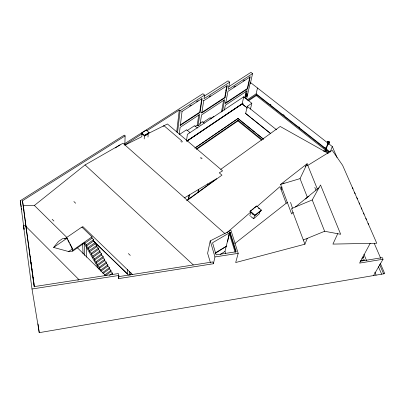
<?xml version="1.0" encoding="UTF-8"?>
<svg xmlns="http://www.w3.org/2000/svg" width="405" height="405" viewBox="0 0 405 405"><rect width="100%" height="100%" fill="white"/><g stroke="black" fill="none" stroke-linecap="round" stroke-linejoin="round"><path stroke-width="0.61" d="M112.479 274.327L112.494 273.122L110.935 271.598L110.945 270.388L109.385 268.859L109.396 267.639L107.831 266.115L107.836 264.885L106.272 263.361L106.272 262.121L104.708 260.597L104.708 259.352L103.143 257.828L103.133 256.567L101.569 255.044L101.559 253.778L99.989 252.254L99.974 250.978L98.405 249.46L98.385 248.169L96.82 246.65L96.795 245.354L95.226 243.835L95.195 242.529L93.626 241.005L93.595 239.694L92.021 238.17L91.986 236.849L81.876 227.068L64.658 238.879M307.263 238.368L304.909 244.2L235.68 262.541L238.196 253.348L230.961 230.364L210.23 240.864L214.959 256.937L213.415 263.741L118.751 278.584L118.837 275.471L118.437 273.557L34.116 286.629L23.232 205.654L34.374 205.467L85.06 164.936L122.973 143.228L225.15 233.827M77.831 280.179L78.975 279.673L25.874 226.37L23.414 225.19L24.098 229.417L20.25 200.753L124.259 135.133L125.125 135.893L124.841 144.879L142.003 133.898M127.428 274.008L127.636 269.563M327.751 143.502L325.033 151.156M129.286 275.02L129.473 271.34M130.896 272.631L130.795 274.474L130.025 275.056M141.664 133.554L141.694 133.048L146.291 130.111L149.02 132.47L148.984 132.977L144.393 135.928L141.664 133.554L142.039 133.311L141.836 136.713L124.831 145.167M144.2 138.93L144.428 135.386M146.159 134.273L146.104 135.113L144.98 135.832L145.036 134.997M146.256 130.618L146.291 130.111M146.225 134.516L146.564 134.814L147.688 134.09L147.744 133.255M147.977 137.057L148.265 132.921M247.394 95.038L246.529 96.43L245.936 96.147L246.058 94.907M176.702 131.99L179.263 110.059L180.109 110.762L177.511 132.678M179.213 134.728L180.109 127.347L199.751 114.458L198.05 125.758L197.255 125.094L198.764 114.98M180.352 125.358L182.042 111.456L202.156 98.531L200.055 112.463L180.352 125.358L180.023 125.079L199.731 112.195L201.746 98.764M186.518 140.803L187.383 134.384L243.694 96.825L251.809 103.275L250.462 109.127M188.457 199.184L189.084 195.094M201.827 112.954L203.7 100.769L227.311 85.521L225.033 97.732L201.827 112.954L201.503 112.691L224.709 97.473L226.876 85.83M124.522 143.78L202.9 93.727L204.571 95.084L204.019 98.688L229.691 82.159L228.04 80.853L204.454 95.99M188.735 198.982L189.358 194.932M197.964 192.264L198.43 189.52M198.242 192.066L198.698 189.358M207.309 185.465L207.568 184.072M207.583 185.267L207.831 183.916M221.469 112.008L223.631 100.308M222.482 111.415L224.664 99.721L201.523 114.944L200.065 124.416L198.05 125.758M224.4 110.125L225.322 105.275L247.192 90.766L246.422 94.299M225.686 103.326L227.944 91.378L250.234 76.854L247.622 88.811L225.686 103.326L225.367 103.067L247.303 88.563L249.915 76.601M229.691 82.159L228.329 89.343L252.563 73.594L250.948 72.338L228.81 86.68M227.6 241.841L229.169 233.543L230.167 232.384L236.242 251.748L216.108 254.841L212.539 242.762L230.167 232.379L229.731 234.156M329.194 142.742L328.151 144.089L327.529 143.79L327.665 142.084L327.782 142.666M210.23 240.864L207.618 253.292L210.489 262.81M195.296 147.876L238.034 118.488L263.452 139.082M196.643 149.283L237.953 120.913L238.094 120.265L262.03 139.685M186.857 141.122L242.094 103.822L247.273 107.963M186.938 141.193L242.139 104.039L243.694 96.825M244.742 97.807L246.28 90.73M245.977 94.238L245.936 96.147M245.521 98.425L246.032 96.066M246.832 95.276L246.529 96.43M247.303 94.436L246.529 94.071L245.962 94.304L246.043 94.972L246.822 95.337L247.379 95.099L247.318 94.375M246.589 99.2L250.305 82.367L332.292 146.524L337.036 157.474M250.295 83.86L252.563 73.594M251.809 103.275L247.227 106.383L245.622 113.557L250.508 117.48M247.45 99.67L256.137 93.828L257.504 87.996M248.533 100.789L256.269 95.575L256.486 94.643L327.539 150.559L323.296 151.065M225.717 253.824L224.983 251.414L229.321 233.715L229.934 233.331L235.806 252.092M229.898 233.351L230.167 232.384M327.529 143.79L327.832 142.621M327.625 143.775L327.878 142.773L328.521 143.076L328.096 143.998M246.878 95.362L246.615 96.344L247.288 95.185M250.037 211.547L250.168 211.071L256.608 206.029L261.362 210.089L261.225 210.565L254.801 215.647L250.037 211.547L251.525 210.387M249.86 215.733L250.832 212.2M256.608 206.029L254.492 208.059M250.654 216.361L253.662 218.725L254.608 215.404M254.801 215.647L254.937 215.171L261.362 210.089M260.111 211.045L259.311 213.779L253.662 218.725M281.146 189.768L282.032 186.999M329.057 142.023L329.174 142.803L328.627 143.066L327.812 142.676L327.691 141.897M327.665 141.952L328.237 141.639M325.397 151.106L327.984 144.2M328.647 143.006L328.151 144.089M327.701 153.085L328.404 151.237L329.341 151.976M332.292 146.524L330.166 152.067L256.137 93.828M337.714 233.715L332.93 244.094L376.766 243.238L342.615 165.326L332.191 150.346L307.461 165.599M328.673 143.081L328.242 144.003L329.128 142.788M305.633 199.047L307.344 197.225L300.044 178.63L307.117 163.736L317.358 189.059M370.175 243.37L359.6 263.103L383.024 259.235L382.32 257.626L360.151 261.271M363.128 256.724L363.568 257.929L363.093 256.79M304.909 244.2L291.519 208.585L312.235 199.954L320.522 184.984L340.666 234.267L324.633 231.27L303.284 239.998M373.547 275.562L383.024 259.235M53.617 247.445L58.472 241.451L62.431 238.737L67.073 238.206L72.611 248.786L72.768 251.11L68.653 251.551L53.617 247.445L67.073 238.206L67.164 239.39M293.25 212.245L291.63 213.972L280.609 184.422L307.117 163.736M226.967 232.703L250.685 212.088M256.826 206.752L279.982 186.629L286.183 203.325M81.881 227.357L82.822 226.572L132.643 274.696M295.382 206.975L319.013 187.707M252.345 213.248L251.981 213.536L253.165 214.559M252.512 209.608L253.505 208.833M234.743 243.623L287.312 202.353M283.095 183.683L284.148 182.857M305.228 166.379L306.236 165.594M109.517 275.339L112.494 273.122M105.477 275.643L110.935 271.598M104.48 275.172L110.945 270.388M102.409 272.788L109.396 267.639M102.916 273.638L109.385 268.859M107.831 266.115L100.845 271.249L100.83 270.024L107.836 264.885M100.83 270.024L99.266 268.485L106.272 263.361M99.266 268.485L99.25 267.254L106.272 262.121M99.25 267.254L97.681 265.715L97.661 264.47L104.708 259.352M186.973 200.262L216.761 178.59L184.442 197.863M186.705 200.804L221.96 175.142L219.247 172.829L222.593 170.854L167.437 123.986L147.845 133.726M97.681 265.715L104.708 260.597M97.661 264.47L96.091 262.936L96.066 261.681L103.133 256.567M96.091 262.936L103.143 257.828M96.066 261.681L94.502 260.147L101.569 255.044M220.765 169.351L280.194 126.466L328.273 153.429M94.502 260.147L94.471 258.881L101.559 253.778M94.471 258.881L92.902 257.347L92.866 256.076L99.974 250.978M92.902 257.347L99.989 252.254M92.866 256.076L91.297 254.537L91.257 253.257L98.385 248.169M91.297 254.537L98.405 249.46M91.257 253.257L89.687 251.723L96.82 246.65M89.687 251.723L89.642 250.432L96.795 245.354M89.642 250.432L88.072 248.898L88.022 247.597L95.195 242.529M88.072 248.898L95.226 243.835M88.022 247.597L86.452 246.063L86.402 244.752L93.595 239.694M86.452 246.063L93.626 241.005M72.768 251.11L84.802 242.676L84.827 243.218L86.402 244.752M84.827 243.218L92.021 238.17M201.214 158.826L202.1 158.208M68.653 251.551L72.611 248.786M72.718 250.336L91.986 236.849M200.338 158.077L201.219 157.459M196.222 148.994L238.094 120.265M194.795 148.078L238.034 118.488M186.877 140.97L242.094 103.822M247.708 100.551L256.486 94.643M180.853 141.446L181.739 140.849L163.979 125.702L163.083 126.279M181.708 142.175L182.594 141.578M210.949 118.341L213.881 116.387M194.891 126.664L197.255 125.094M199.726 123.449L202.48 121.621L204.358 123.181M202.763 122.619L210.19 117.673L211.592 118.827M179.299 134.587L186.594 129.757L189.915 132.556M186.928 130.749L194.613 125.651L197.443 128.02M233.842 87.07L235.396 86.052M243.172 80.99L244.731 79.977M209.142 96.775L210.716 95.757M220.355 254.401L224.983 251.414M144.423 135.422L149.02 132.47M145.39 135.057L144.641 135.538L144.98 135.832M180.109 110.762L204.571 95.084M189.646 106.08L191.236 105.057M196.526 101.66L198.116 100.637M215.318 253.368L226.223 246.372M146.904 130.764L179.263 110.059M115.298 147.931L120.052 144.904M26.041 226.871L22.472 200.779L125.125 135.893M214.994 253.059L226.815 245.992M307.886 196.967L308.975 196.455M327.498 143.127L327.756 143.006M327.417 143.223L327.802 143.041M246.027 94.34L246.442 94.168M280.609 184.422L300.044 178.63M23.414 225.19L32.01 288.993L39.234 332.662L384.75 273.648L380.229 263.194M360.901 260.501L364.465 259.914L360.865 260.562M361.797 258.218L363.604 257.863M32.01 288.993L118.837 275.471M118.351 276.681L212.883 261.919L213.415 263.741M214.959 256.937L238.196 253.348M324.764 151.673L328.404 151.237M246.594 94.178L247.207 94.466M246.119 95.069L246.726 95.357M246.017 96.127L246.468 96.339M328.217 141.694L329.032 142.084M328.278 141.801L328.921 142.104M269.917 104.131L270.915 104.91M283.333 114.676L284.325 115.46M298.733 126.785L299.725 127.57M325.058 147.491L326.05 148.27M256.269 95.575L326.703 151.055M247.303 88.563L247.622 88.811M247.227 106.383L276.534 129.777M242.342 103.108L243.061 103.68L242.858 104.611L245.293 106.561M225.544 89.976L226.36 90.624M246.265 107.335L247.237 108.115M245.658 113.4L270.58 133.427M251.485 118.265L270.54 133.579M224.709 97.473L225.033 97.732M238.003 118.64L254.618 132.106M255.595 132.896L256.573 133.685M257.55 134.48L263.412 139.229M237.953 120.913L261.863 140.322M203.366 100.496L203.7 100.769M201.594 99.767L201.928 100.035M199.731 112.195L200.055 112.463M181.708 111.178L182.042 111.456M258.37 208.13L259.322 208.94M250.168 211.071L254.937 215.171M147.349 133.797L147.688 134.09M145.765 134.814L146.104 135.113M141.694 133.048L144.767 135.685M85.06 164.936L193.281 264.88M73.902 201.548L75.674 203.239M128.375 253.57L130.278 255.388M93.15 240.656L127.433 273.871M95.408 242.99L128.522 275.071M52.159 219.292L53.926 221.024M34.374 205.467L66.876 237.441M77.163 247.556L105.806 275.729M84.194 243.324L98.84 269.016M67.913 240.368L69.068 242.57M69.781 243.931L71.386 246.999M72.156 248.462L71.548 247.303L72.039 248.543M314.791 187.469L316.082 190.32M352.471 187.692L352.973 188.836M354.643 192.664L355.144 193.818M356.83 197.675L357.382 198.936M359.083 202.834L359.594 204.009M361.316 207.942L361.832 209.127M363.563 213.096L364.085 214.291M365.837 218.295L366.363 219.505M368.039 223.342L368.57 224.562M374.24 243.364L380.735 258.355M379.642 264.581L383.636 273.841M378.407 266.652L381.642 274.18M374.858 272.221L376.088 275.127M363.933 254.299L366.626 260.704M312.235 199.954L324.633 231.27M290.547 202.358L292.491 208.266M229.321 233.715L235.108 252.188M118.452 277.157L118.751 278.584M328.43 143.34L328.536 143.902M20.25 200.753L21.242 206.965M21.445 208.205L21.642 209.446M30.577 259.661L30.775 260.896M31.069 262.749L31.261 263.979L31.119 262.744M22.472 200.779L23.414 206.798M25.874 226.37L34.374 286.836M23.768 209.096L23.91 210.104M30.274 256.557L30.441 257.798M30.694 259.651L30.866 260.886M31.458 265.214L31.625 266.45M31.879 268.302L32.132 270.155M32.304 271.391L32.471 272.626M32.643 273.861L32.896 275.714M33.063 276.949L34.081 284.366M34.248 285.601L34.42 286.836M38.05 323.939L39.234 332.662M247.293 94.562L247.354 95.094M246.868 95.742L246.928 96.263M82.605 243.83L83.081 253.884M84.124 242.919L84.68 255.454M86.295 246.554L86.726 257.221M245.916 95.114A1.053 0.749 12.6 0 0 247.683 95.028A1.053 0.749 12.6 0 0 246.468 93.925A1.053 0.749 12.6 0 0 245.916 95.114M245.931 95.053A1.053 0.749 12.6 0 0 247.693 94.967A1.053 0.749 12.6 0 0 246.483 93.864A1.053 0.749 12.6 0 0 245.931 95.053M327.696 142.838A1.088 0.795 18.9 0 0 329.467 142.722A1.088 0.795 18.9 0 0 328.146 141.537A1.088 0.795 18.9 0 0 327.696 142.838M327.721 142.778A1.088 0.795 18.9 0 0 329.488 142.661A1.088 0.795 18.9 0 0 328.166 141.482A1.088 0.795 18.9 0 0 327.721 142.778"/></g></svg>
